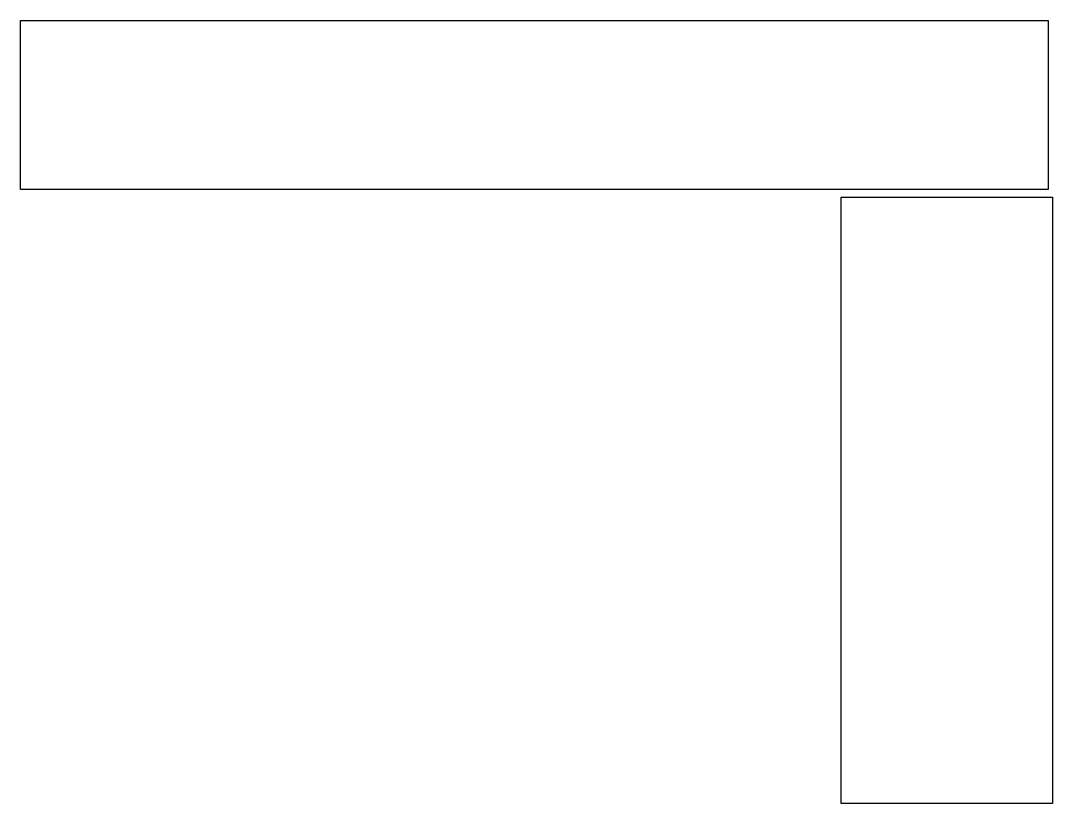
# Model space of a CAD drawing. Header units: millimetres. Extents: x -1004 to -749, y 1601 to 1793.
import ezdxf

# ---------------------------------------------------------------- set-up
doc = ezdxf.new("R2010")
doc.units = ezdxf.units.MM
doc.layers.add('GEX_EDS_sdp_2-tremie', color=7, linetype='Continuous', true_color=0xffff7f)
doc.layers.add('GEX_EDS_sdp_3-h-180', color=7, linetype='Continuous', true_color=0xa55252)

msp = doc.modelspace()

# ---------------------------------------------------------------- linework, layer by layer
at = {"layer": 'GEX_EDS_sdp_2-tremie'}
msp.add_lwpolyline([(-1003.51, 1793.49), (-750.4, 1793.49), (-750.4, 1751.87), (-1003.51, 1751.87)], close=True, dxfattribs=at)
at = {"layer": 'GEX_EDS_sdp_3-h-180'}
msp.add_lwpolyline([(-801.38, 1749.97), (-749.35, 1749.97), (-749.35, 1600.69), (-801.38, 1600.69)], close=True, dxfattribs=at)

doc.saveas('drawing.dxf')
